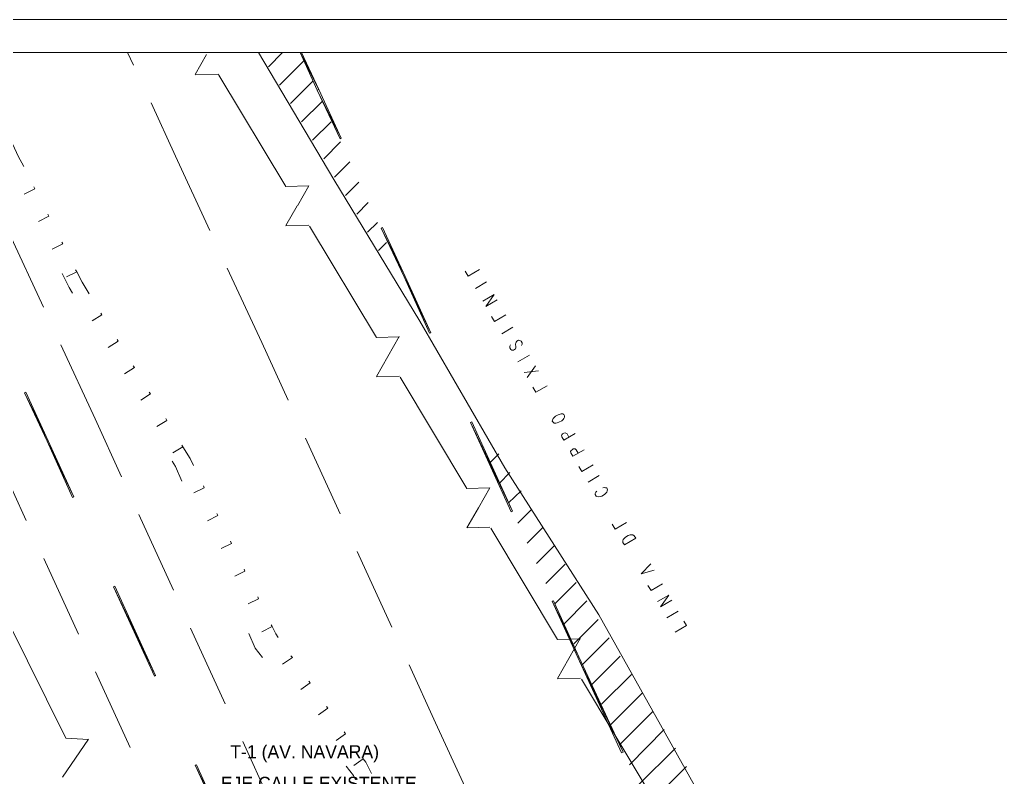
# Model space of a CAD drawing. Header units: metres. Extents: x 1 to 213, y 1 to 147.
# Drawn here: x 102.97 to 140.42, y 117.91 to 146.83 of the extents above; entities that cross this region are included whole.
import ezdxf

# ---------------------------------------------------------------- set-up
doc = ezdxf.new("R2010")
doc.units = ezdxf.units.M
doc.layers.add('00-BASE-ARQUITECTURA', color=8, linetype='Continuous', lineweight=0, plot=False)
doc.layers.add('00-BASE-TEXTO', color=8, linetype='Continuous', lineweight=0, plot=False)

msp = doc.modelspace()

# ---------------------------------------------------------------- linework, layer by layer
at = {"layer": '00-BASE-ARQUITECTURA'}
for points in [[(1.266, 146.833), (1.266, 1.238), (208.615, 1.238), (208.615, 146.833)], [(207.366, 145.584), (2.515, 145.584), (2.515, 2.487), (207.366, 2.487)], [(207.366, 145.584), (207.366, 2.487), (2.515, 2.487), (2.515, 145.584)]]:
    msp.add_lwpolyline(points, close=True, dxfattribs=at)
for points in [[(107.089, 145.574), (107.322, 145.097)], [(109.672, 144.738), (110.105, 145.5)], [(112.095, 145.574), (114.974, 140.727), (118.255, 135.329), (121.504, 129.73), (125.091, 124.121), (129.505, 116.237), (132.881, 110.765), (136.162, 105.389), (137.389, 103.378)], [(112.476, 145.034), (113.016, 145.574)], [(114.339, 144.145), (114.392, 144.166), (113.683, 145.574), (114.339, 144.145)], [(114.392, 144.166), (113.683, 145.574), (113.735, 145.574), (114.392, 144.166)], [(112.899, 144.335), (113.81, 145.246)], [(109.682, 144.727), (110.56, 144.748), (110.582, 144.716)], [(113.577, 139.732), (114.011, 140.494), (113.132, 140.462), (110.582, 144.716)], [(113.312, 143.626), (114.169, 144.484)], [(114.392, 144.166), (114.339, 144.145), (115.249, 142.303), (114.392, 144.166)], [(114.339, 144.145), (115.249, 142.303), (115.207, 142.282), (114.339, 144.145)], [(107.989, 143.658), (108.92, 141.626), (110.232, 138.79)], [(113.735, 142.928), (114.519, 143.711)], [(114.159, 142.229), (114.868, 142.938)], [(102.708, 142.071), (102.919, 141.626), (103.131, 141.224)], [(114.582, 141.52), (115.228, 142.166)], [(114.995, 140.822), (115.577, 141.404)], [(101.628, 140.716), (102.57, 138.684), (103.882, 135.858)], [(103.152, 140.176), (103.554, 140.377), (103.512, 140.451)], [(115.418, 140.123), (115.926, 140.631)], [(113.132, 138.98), (113.566, 139.732)], [(115.842, 139.414), (116.286, 139.859)], [(103.692, 139.128), (104.084, 139.33), (104.052, 139.404)], [(113.143, 138.959), (114.011, 138.991)], [(117.471, 134.726), (116.593, 134.705), (114.042, 138.949)], [(116.254, 138.716), (116.635, 139.086)], [(116.826, 138.896), (116.783, 138.874), (117.694, 137.033), (116.826, 138.896)], [(116.783, 138.874), (117.694, 137.033), (117.651, 137.012), (116.783, 138.874)], [(104.221, 138.07), (104.623, 138.271), (104.581, 138.345)], [(116.678, 138.017), (116.985, 138.324)], [(104.994, 136.398), (104.867, 136.61), (104.602, 137.149)], [(104.761, 137.012), (105.152, 137.213), (105.11, 137.287)], [(105.152, 137.213), (105.354, 136.811), (105.629, 136.366)], [(110.899, 137.35), (112.222, 134.514), (113.227, 132.313)], [(120.53, 137.298), (120.096, 137.044), (119.99, 137.234)], [(117.694, 137.033), (117.651, 137.012), (118.678, 134.885), (117.694, 137.033)], [(117.651, 137.012), (118.678, 134.885), (118.625, 134.863), (117.651, 137.012)], [(120.382, 136.567), (120.805, 136.821)], [(121.207, 136.144), (120.773, 135.89), (121.091, 136.345), (120.657, 136.091)], [(105.745, 135.34), (106.116, 135.562), (106.073, 135.636)], [(121.535, 135.572), (121.101, 135.318), (120.996, 135.498)], [(121.387, 134.842), (121.811, 135.096)], [(106.359, 134.324), (106.74, 134.556), (106.698, 134.631)], [(116.593, 133.212), (117.027, 133.974), (117.461, 134.736)], [(121.715, 134.419), (121.684, 134.366), (121.694, 134.302), (121.726, 134.25), (121.768, 134.218), (121.832, 134.218), (121.874, 134.239), (121.906, 134.271), (121.916, 134.302), (121.916, 134.345), (121.906, 134.451), (121.916, 134.493), (121.927, 134.525), (121.959, 134.556), (122.022, 134.599), (122.075, 134.588), (122.128, 134.556), (122.16, 134.504), (122.16, 134.451), (122.139, 134.398)], [(104.549, 134.419), (105.862, 131.593), (106.867, 129.381)], [(122.001, 133.773), (122.435, 134.027)], [(106.973, 133.318), (107.354, 133.551), (107.311, 133.625)], [(122.234, 133.371), (122.784, 133.424)], [(122.35, 133.17), (122.668, 133.625)], [(116.604, 133.202), (117.471, 133.223)], [(120.932, 128.968), (120.054, 128.937), (117.503, 133.191)], [(100.919, 132.736), (102.221, 129.91), (103.226, 127.72)], [(103.205, 132.609), (103.163, 132.588), (104.062, 130.757), (103.205, 132.609)], [(103.163, 132.588), (104.062, 130.757), (104.02, 130.746), (103.163, 132.588)], [(107.597, 132.313), (107.968, 132.546), (107.925, 132.62)], [(123.112, 132.863), (122.678, 132.609), (122.573, 132.8)], [(108.211, 131.307), (108.592, 131.54), (108.55, 131.614)], [(120.234, 131.477), (120.191, 131.456), (121.789, 128.069), (120.234, 131.477)], [(120.191, 131.456), (121.789, 128.069), (121.747, 128.048), (120.191, 131.456)], [(123.356, 131.456), (123.387, 131.434), (123.451, 131.434), (123.493, 131.445), (123.567, 131.466), (123.673, 131.519), (123.726, 131.572), (123.758, 131.614), (123.779, 131.667), (123.779, 131.71), (123.747, 131.762), (123.716, 131.784), (123.652, 131.784), (123.61, 131.773), (123.536, 131.752), (123.43, 131.699), (123.377, 131.646), (123.345, 131.604), (123.324, 131.551), (123.313, 131.508), (123.356, 131.456)], [(104.062, 130.757), (104.02, 130.746), (105.047, 128.619), (104.062, 130.757)], [(104.02, 130.746), (105.047, 128.619), (104.994, 128.598), (104.02, 130.746)], [(113.884, 130.863), (115.207, 127.974)], [(124.181, 131.032), (123.747, 130.778), (123.673, 130.905), (123.663, 130.958), (123.673, 130.99), (123.705, 131.022), (123.747, 131.053), (123.8, 131.064), (123.832, 131.053), (123.874, 131.022), (123.948, 130.895)], [(108.825, 130.302), (109.206, 130.535), (109.164, 130.598)], [(109.206, 130.535), (109.481, 130.09), (109.608, 129.815)], [(124.53, 130.418), (124.097, 130.175), (124.022, 130.302), (124.012, 130.355), (124.033, 130.387), (124.065, 130.418), (124.107, 130.45), (124.149, 130.45), (124.181, 130.45), (124.224, 130.418), (124.298, 130.291)], [(109.164, 129.222), (108.92, 129.773), (108.793, 129.984)], [(120.932, 129.921), (121.271, 130.26)], [(124.869, 129.847), (124.435, 129.593), (124.319, 129.783)], [(121.292, 129.148), (121.694, 129.551)], [(124.679, 129.18), (125.102, 129.434)], [(109.629, 128.778), (110.021, 128.968), (109.989, 129.043)], [(120.054, 127.444), (120.488, 128.206), (120.922, 128.968)], [(121.641, 128.386), (122.117, 128.852)], [(125.017, 128.831), (124.975, 128.799), (124.954, 128.746), (124.954, 128.704), (124.986, 128.64), (125.017, 128.63), (125.081, 128.619), (125.134, 128.63), (125.197, 128.651), (125.303, 128.714), (125.356, 128.767), (125.388, 128.799), (125.409, 128.852), (125.419, 128.894), (125.388, 128.958), (125.345, 128.968), (125.292, 128.979), (125.24, 128.968)], [(122.001, 127.614), (122.53, 128.154)], [(107.523, 127.942), (108.846, 125.053)], [(110.148, 127.709), (110.539, 127.91), (110.508, 127.984)], [(120.064, 127.434), (120.932, 127.466)], [(124.393, 123.201), (123.514, 123.179), (120.964, 127.423)], [(122.35, 126.852), (122.954, 127.455)], [(126.15, 127.646), (125.716, 127.392), (125.599, 127.582)], [(126.499, 127.042), (126.065, 126.788), (126.002, 126.884), (126.002, 126.947), (126.023, 126.989), (126.054, 127.032), (126.107, 127.085), (126.213, 127.148), (126.287, 127.169), (126.34, 127.169), (126.393, 127.169), (126.436, 127.138), (126.499, 127.042)], [(110.666, 126.651), (111.058, 126.841), (111.026, 126.926)], [(122.71, 126.079), (123.377, 126.746)], [(103.893, 126.27), (105.216, 123.38)], [(115.863, 126.534), (117.186, 123.645)], [(111.185, 125.592), (111.576, 125.783), (111.545, 125.857)], [(123.059, 125.307), (123.8, 126.047)], [(127.197, 125.825), (126.7, 125.688), (127.07, 126.058)], [(106.602, 125.211), (106.56, 125.19), (108.158, 121.804), (106.602, 125.211)], [(106.56, 125.19), (108.158, 121.804), (108.116, 121.782), (106.56, 125.19)], [(123.419, 124.545), (124.224, 125.349)], [(127.515, 125.296), (127.081, 125.042), (126.965, 125.233)], [(111.704, 124.534), (112.095, 124.725), (112.063, 124.799)], [(127.875, 124.672), (127.441, 124.418), (127.758, 124.873), (127.324, 124.629)], [(123.356, 124.65), (123.303, 124.64), (124.329, 122.513), (123.356, 124.65)], [(123.303, 124.64), (124.329, 122.513), (124.287, 122.491), (123.303, 124.64)], [(123.769, 123.772), (124.636, 124.65)], [(127.684, 124.005), (128.118, 124.259)], [(105.608, 119.359), (104.74, 119.412), (102.538, 123.846)], [(109.502, 123.613), (110.825, 120.724)], [(112.222, 123.465), (112.614, 123.666), (112.582, 123.74)], [(112.614, 123.666), (112.751, 123.391), (112.847, 123.253)], [(124.128, 123.01), (125.06, 123.941)], [(128.002, 123.455), (128.436, 123.709), (128.33, 123.878)], [(112.243, 122.491), (111.968, 122.851), (111.725, 123.402)], [(123.514, 121.687), (123.948, 122.449), (124.382, 123.211)], [(124.478, 122.237), (125.483, 123.243)], [(113.016, 122.237), (113.386, 122.491), (113.333, 122.555)], [(124.329, 122.513), (124.287, 122.491), (126.012, 118.872), (124.329, 122.513)], [(124.287, 122.491), (126.012, 118.872), (125.959, 118.851), (124.287, 122.491)], [(124.837, 121.475), (125.906, 122.544)], [(117.852, 122.206), (118.858, 119.994), (119.99, 117.538)], [(105.872, 121.941), (107.195, 119.052)], [(125.187, 120.703), (126.33, 121.835)], [(113.704, 121.264), (114.064, 121.518), (114.011, 121.592)], [(123.514, 121.677), (124.393, 121.698)], [(127.409, 116.681), (127.843, 117.443), (126.975, 117.411), (124.425, 121.666)], [(125.546, 119.93), (126.753, 121.137)], [(114.381, 120.301), (114.741, 120.555), (114.688, 120.618)], [(125.896, 119.168), (127.166, 120.438)], [(115.058, 119.327), (115.418, 119.581), (115.365, 119.655)], [(126.256, 118.396), (127.589, 119.74)], [(104.613, 117.919), (105.11, 118.65), (105.608, 119.369)], [(111.492, 119.285), (112.497, 117.073), (113.63, 114.607)], [(126.605, 117.634), (128.012, 119.031)], [(109.724, 118.396), (109.672, 118.375), (110.698, 116.258), (109.724, 118.396)], [(109.672, 118.375), (110.698, 116.258), (110.656, 116.237), (109.672, 118.375)], [(115.799, 117.824), (115.715, 117.983), (115.439, 118.343)], [(115.736, 118.364), (116.096, 118.618), (116.053, 118.692)], [(116.096, 118.618), (116.191, 118.491), (116.413, 118.068)], [(126.965, 116.861), (128.436, 118.332)]]:
    msp.add_lwpolyline(points, dxfattribs=at)

# ---------------------------------------------------------------- texts
at = {"layer": '00-BASE-TEXTO'}
for s, p in [('T-1 (AV. NAVARA)', (111.016, 118.639)), ('EJE CALLE EXISTENTE', (110.656, 117.433))]:
    msp.add_text(s, height=0.50296, dxfattribs=at).set_placement(p)

doc.saveas('drawing.dxf')
